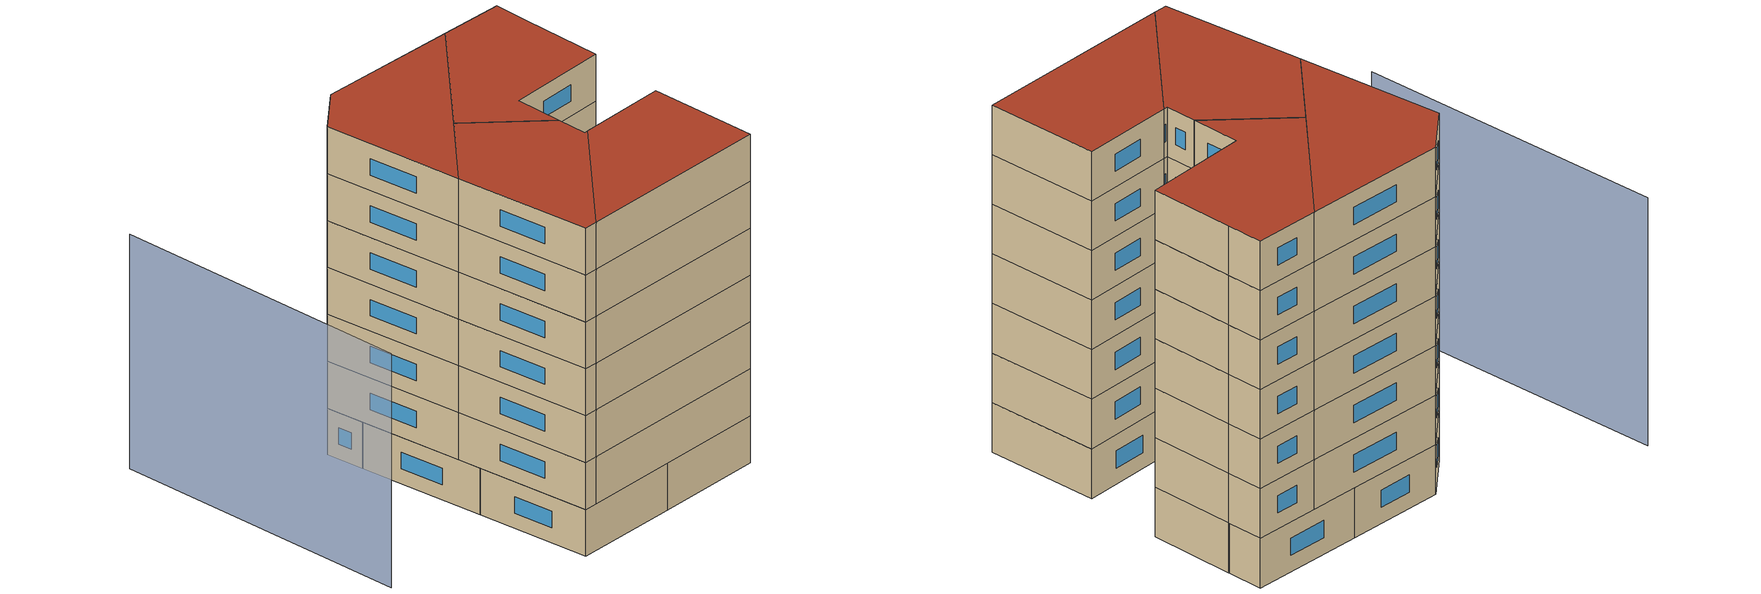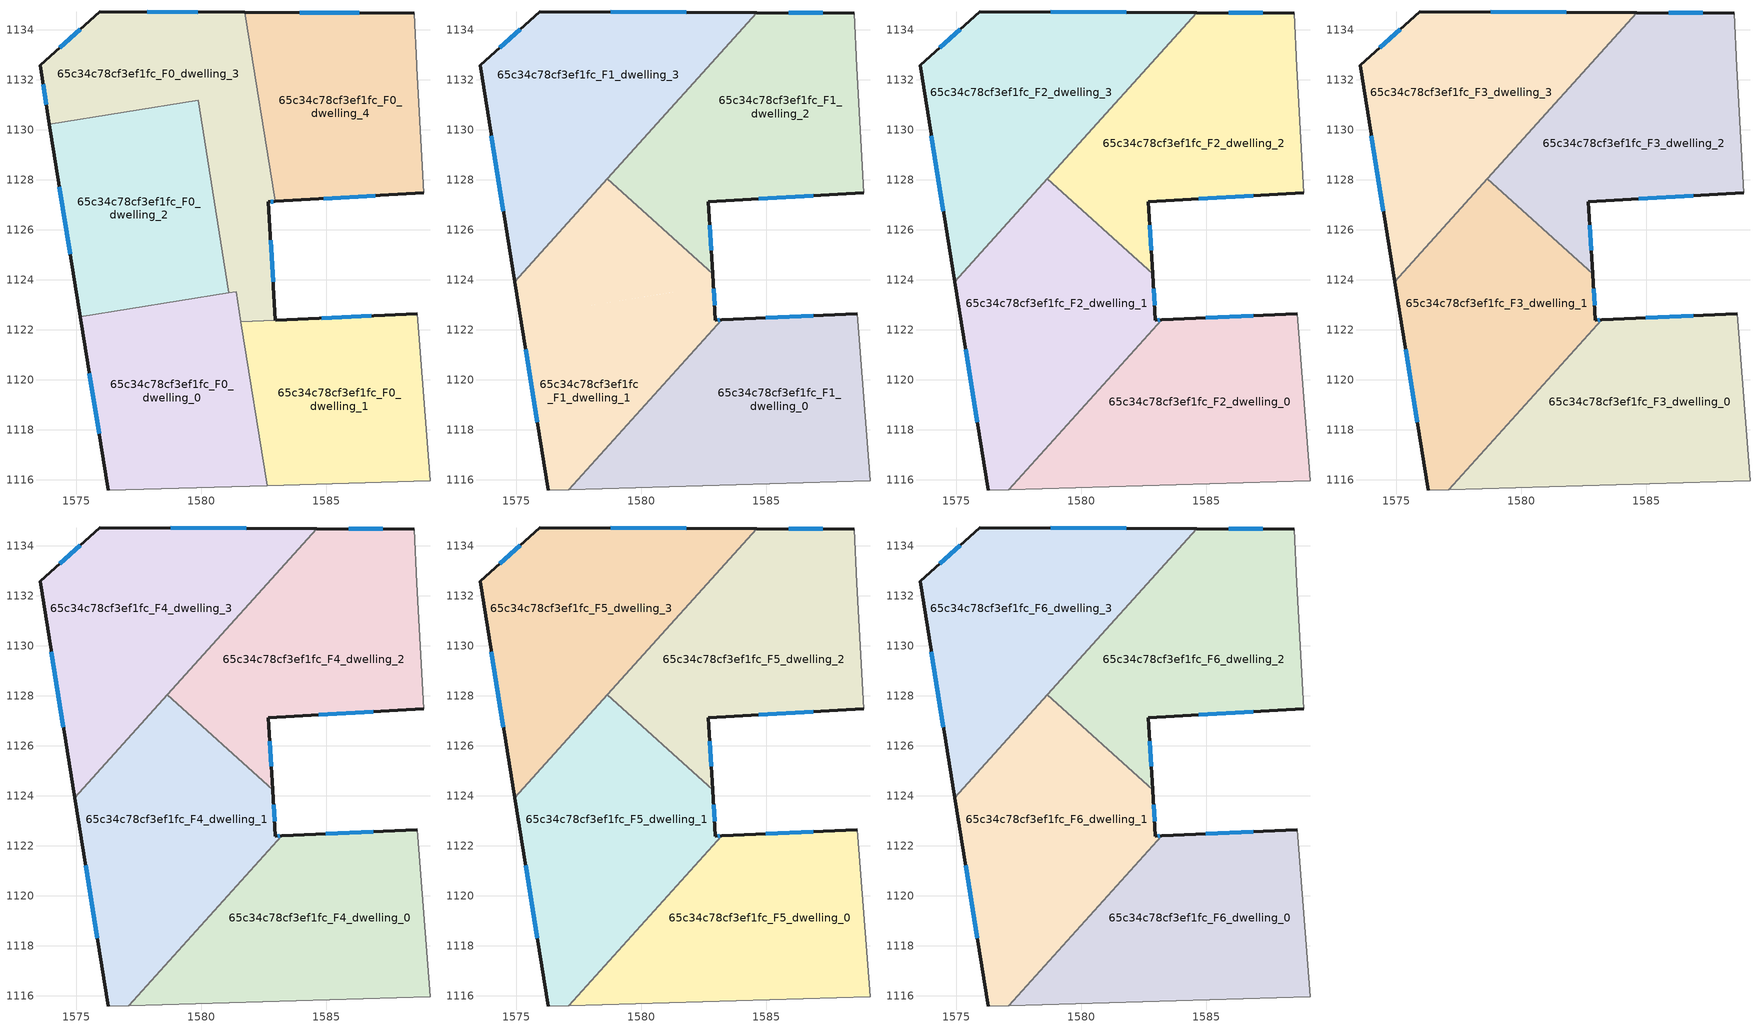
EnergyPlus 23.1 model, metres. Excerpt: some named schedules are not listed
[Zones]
65c34c78cf3ef1fc_F0_dwelling_0
 floor ground (EU_floor_Construction): 1581.39,1123.52 1582.64,1115.76 1576.28,1115.58 1575.16,1122.52 z0
 wall outside (EU_wall_Construction): 1575.16,1122.52 1576.28,1115.58 z0:3
 wall adiabatic (EU_wall_Construction): 1576.28,1115.58 1582.64,1115.76 z0:3
 wall to 65c34c78cf3ef1fc_F0_dwelling_2 (EU_wall_Construction): 1581.1,1123.47 1575.16,1122.52 z0:3
 wall to 65c34c78cf3ef1fc_F0_dwelling_1 (EU_wall_Construction): 1582.64,1115.76 1581.59,1122.32 z0:3
 wall to 65c34c78cf3ef1fc_F0_dwelling_3 (EU_wall_Construction): 1581.59,1122.32 1581.39,1123.52 1581.1,1123.47 z0:3
 window (EU_Window_Construction): 1575.52,1120.26 1575.91,1117.83 z0.98:2.02
65c34c78cf3ef1fc_F0_dwelling_1
 floor ground (EU_floor_Construction): 1588.64,1122.64 1589.15,1115.96 1582.64,1115.76 1581.59,1122.32 1582.97,1122.38 z0
 wall outside (EU_wall_Construction): 1588.64,1122.64 1582.97,1122.38 z0:3
 wall adiabatic (EU_wall_Construction): 1582.64,1115.76 1589.15,1115.96 1588.64,1122.64 z0:3
 wall to 65c34c78cf3ef1fc_F0_dwelling_3 (EU_wall_Construction): 1582.97,1122.38 1581.59,1122.32 z0:3
 window (EU_Window_Construction): 1586.79,1122.56 1584.81,1122.47 z0.98:2.02
65c34c78cf3ef1fc_F0_dwelling_2
 floor ground (EU_floor_Construction): 1579.87,1131.18 1581.1,1123.47 1575.16,1122.52 1573.92,1130.23 z0
 wall outside (EU_wall_Construction): 1573.92,1130.23 1575.16,1122.52 z0:3
 wall to 65c34c78cf3ef1fc_F0_dwelling_3 (EU_wall_Construction): 1581.1,1123.47 1579.87,1131.18 1573.92,1130.23 z0:3
 window (EU_Window_Construction): 1574.33,1127.72 1574.76,1125.03 z0.98:2.02
65c34c78cf3ef1fc_F0_dwelling_3
 floor ground (EU_floor_Construction): 1581.74,1134.7 1582.95,1127.13 1582.69,1127.12 1582.97,1122.38 1581.59,1122.32 1581.39,1123.52 1581.1,1123.47 1579.87,1131.18 1573.92,1130.23 1573.55,1132.58 1575.95,1134.72 z0
 wall outside (EU_wall_Construction): 1581.74,1134.7 1575.95,1134.72 1573.55,1132.58 1573.92,1130.23 / 1582.97,1122.38 1582.69,1127.12 1582.95,1127.13 z0:3
 wall to 65c34c78cf3ef1fc_F0_dwelling_4 (EU_wall_Construction): 1582.95,1127.13 1581.74,1134.7 z0:3
 window (EU_Window_Construction): 1573.67,1131.81 1573.8,1130.99 / 1575.17,1134.03 1574.33,1133.27 / 1579.86,1134.71 1577.83,1134.72 / 1582.77,1127.12 1582.87,1127.13 / 1582.87,1123.92 1582.78,1125.58 z0.98:2.02
65c34c78cf3ef1fc_F0_dwelling_4
 floor ground (EU_floor_Construction): 1588.52,1134.66 1588.62,1132.58 1588.63,1132.49 1588.9,1127.48 1582.95,1127.13 1581.74,1134.7 z0
 wall outside (EU_wall_Construction): 1582.95,1127.13 1588.9,1127.48 / 1588.52,1134.66 1581.74,1134.7 z0:3
 wall adiabatic (EU_wall_Construction): 1588.9,1127.48 1588.63,1132.49 1588.62,1132.58 1588.52,1134.66 z0:3
 window (EU_Window_Construction): 1584.89,1127.25 1586.96,1127.37 / 1586.31,1134.67 1583.95,1134.69 z0.98:2.02
65c34c78cf3ef1fc_F1_dwelling_0
 floor to 65c34c78cf3ef1fc_F0_dwelling_1 (EU_floor_Construction): 1588.64,1122.64 1589.15,1115.96 1582.64,1115.76 1581.82,1120.85 1583.22,1122.4 z3
 floor to 65c34c78cf3ef1fc_F0_dwelling_0 (EU_floor_Construction): 1581.82,1120.85 1582.64,1115.76 1577.09,1115.6 z3
 wall outside (EU_wall_Construction): 1588.64,1122.64 1583.22,1122.4 z3:6
 wall to 65c34c78cf3ef1fc_F1_dwelling_1 (EU_wall_Construction): 1583.22,1122.4 1577.09,1115.6 z3:6
 wall adiabatic (EU_wall_Construction): 1577.09,1115.6 1589.15,1115.96 1588.64,1122.64 z3:6
 window (EU_Window_Construction): 1586.87,1122.56 1584.98,1122.48 z3.98:5.02
65c34c78cf3ef1fc_F1_dwelling_1
 floor to 65c34c78cf3ef1fc_F0_dwelling_0 (EU_floor_Construction): 1581.39,1123.52 1581.82,1120.85 1577.09,1115.6 1576.28,1115.58 1575.16,1122.52 z3
 floor to 65c34c78cf3ef1fc_F0_dwelling_2 (EU_floor_Construction): 1580.67,1126.21 1581.1,1123.47 1575.16,1122.52 1574.94,1123.93 1578.64,1128.04 z3
 floor to 65c34c78cf3ef1fc_F0_dwelling_1 (EU_floor_Construction): 1583.22,1122.4 1581.82,1120.85 1581.59,1122.32 1582.97,1122.38 1583.09,1122.39 z3
 floor to 65c34c78cf3ef1fc_F0_dwelling_3 (EU_floor_Construction): 1582.86,1124.24 1582.97,1122.38 1581.59,1122.32 1581.39,1123.52 1581.1,1123.47 1580.67,1126.21 z3
 wall outside (EU_wall_Construction): 1574.94,1123.93 1576.28,1115.58 / 1583.22,1122.4 1582.97,1122.38 1582.86,1124.24 z3:6
 wall adiabatic (EU_wall_Construction): 1576.28,1115.58 1577.09,1115.6 z3:6
 wall to 65c34c78cf3ef1fc_F1_dwelling_2 (EU_wall_Construction): 1582.86,1124.24 1578.64,1128.04 z3:6
 wall to 65c34c78cf3ef1fc_F1_dwelling_3 (EU_wall_Construction): 1578.64,1128.04 1574.94,1123.93 z3:6
 window (EU_Window_Construction): 1575.37,1121.21 1575.84,1118.29 / 1582.93,1122.99 1582.89,1123.63 / 1583.13,1122.39 1583.05,1122.39 z3.98:5.02
65c34c78cf3ef1fc_F1_dwelling_2
 floor to 65c34c78cf3ef1fc_F0_dwelling_4 (EU_floor_Construction): 1588.52,1134.66 1588.63,1132.49 1588.9,1127.48 1582.95,1127.13 1582.18,1131.97 1584.62,1134.68 z3
 floor to 65c34c78cf3ef1fc_F0_dwelling_3 (EU_floor_Construction): 1582.18,1131.97 1582.95,1127.13 1582.69,1127.12 1582.86,1124.24 1580.67,1126.21 1580.11,1129.67 z3
 floor to 65c34c78cf3ef1fc_F0_dwelling_2 (EU_floor_Construction): 1580.11,1129.67 1580.67,1126.21 1578.64,1128.04 z3
 wall outside (EU_wall_Construction): 1582.86,1124.24 1582.69,1127.12 1588.9,1127.48 / 1588.52,1134.66 1584.62,1134.68 z3:6
 wall adiabatic (EU_wall_Construction): 1588.9,1127.48 1588.63,1132.49 1588.52,1134.66 z3:6
 wall to 65c34c78cf3ef1fc_F1_dwelling_3 (EU_wall_Construction): 1584.62,1134.68 1578.64,1128.04 z3:6
 window (EU_Window_Construction): 1584.71,1127.24 1586.88,1127.36 / 1582.8,1125.17 1582.74,1126.18 / 1587.25,1134.67 1585.89,1134.68 z3.98:5.02
65c34c78cf3ef1fc_F1_dwelling_3
 floor to 65c34c78cf3ef1fc_F0_dwelling_2 (EU_floor_Construction): 1579.87,1131.18 1580.11,1129.67 1574.94,1123.93 1573.92,1130.23 z3
 floor to 65c34c78cf3ef1fc_F0_dwelling_3 (EU_floor_Construction): 1581.74,1134.7 1582.18,1131.97 1580.11,1129.67 1579.87,1131.18 1573.92,1130.23 1573.55,1132.58 1575.95,1134.72 z3
 floor to 65c34c78cf3ef1fc_F0_dwelling_4 (EU_floor_Construction): 1584.62,1134.68 1582.18,1131.97 1581.74,1134.7 z3
 wall outside (EU_wall_Construction): 1584.62,1134.68 1575.95,1134.72 1573.55,1132.58 1574.94,1123.93 z3:6
 window (EU_Window_Construction): 1574,1129.76 1574.48,1126.74 / 1575.17,1134.03 1574.33,1133.27 / 1581.8,1134.7 1578.77,1134.71 z3.98:5.02
65c34c78cf3ef1fc_F2_dwelling_0
 floor to 65c34c78cf3ef1fc_F1_dwelling_0 (EU_floor_Construction): 1588.64,1122.64 1589.15,1115.96 1577.09,1115.6 1583.22,1122.4 z6
 wall outside (EU_wall_Construction): 1588.64,1122.64 1583.22,1122.4 z6:9
 wall to 65c34c78cf3ef1fc_F2_dwelling_1 (EU_wall_Construction): 1583.22,1122.4 1577.09,1115.6 z6:9
 wall adiabatic (EU_wall_Construction): 1577.09,1115.6 1589.15,1115.96 1588.64,1122.64 z6:9
 window (EU_Window_Construction): 1586.87,1122.56 1584.98,1122.48 z6.98:8.02
65c34c78cf3ef1fc_F2_dwelling_1
 floor to 65c34c78cf3ef1fc_F1_dwelling_1 (EU_floor_Construction): 1582.86,1124.24 1582.97,1122.38 1583.22,1122.4 1577.09,1115.6 1576.28,1115.58 1574.94,1123.93 1578.64,1128.04 z6
 wall outside (EU_wall_Construction): 1574.94,1123.93 1576.28,1115.58 / 1583.22,1122.4 1582.97,1122.38 1582.86,1124.24 z6:9
 wall adiabatic (EU_wall_Construction): 1576.28,1115.58 1577.09,1115.6 z6:9
 wall to 65c34c78cf3ef1fc_F2_dwelling_2 (EU_wall_Construction): 1582.86,1124.24 1578.64,1128.04 z6:9
 wall to 65c34c78cf3ef1fc_F2_dwelling_3 (EU_wall_Construction): 1578.64,1128.04 1574.94,1123.93 z6:9
 window (EU_Window_Construction): 1575.37,1121.21 1575.84,1118.29 / 1582.93,1122.99 1582.89,1123.63 / 1583.13,1122.39 1583.05,1122.39 z6.98:8.02
65c34c78cf3ef1fc_F2_dwelling_2
 floor to 65c34c78cf3ef1fc_F1_dwelling_2 (EU_floor_Construction): 1588.52,1134.66 1588.63,1132.49 1588.9,1127.48 1582.69,1127.12 1582.86,1124.24 1578.64,1128.04 1584.62,1134.68 z6
 wall outside (EU_wall_Construction): 1582.86,1124.24 1582.69,1127.12 1588.9,1127.48 / 1588.52,1134.66 1584.62,1134.68 z6:9
 wall adiabatic (EU_wall_Construction): 1588.9,1127.48 1588.63,1132.49 1588.52,1134.66 z6:9
 wall to 65c34c78cf3ef1fc_F2_dwelling_3 (EU_wall_Construction): 1584.62,1134.68 1578.64,1128.04 z6:9
 window (EU_Window_Construction): 1584.71,1127.24 1586.88,1127.36 / 1582.8,1125.17 1582.74,1126.18 / 1587.25,1134.67 1585.89,1134.68 z6.98:8.02
65c34c78cf3ef1fc_F2_dwelling_3
 floor to 65c34c78cf3ef1fc_F1_dwelling_3 (EU_floor_Construction): 1584.62,1134.68 1574.94,1123.93 1573.55,1132.58 1575.95,1134.72 z6
 wall outside (EU_wall_Construction): 1584.62,1134.68 1575.95,1134.72 1573.55,1132.58 1574.94,1123.93 z6:9
 window (EU_Window_Construction): 1574,1129.76 1574.48,1126.74 / 1575.17,1134.03 1574.33,1133.27 / 1581.8,1134.7 1578.77,1134.71 z6.98:8.02
65c34c78cf3ef1fc_F3_dwelling_0
 floor to 65c34c78cf3ef1fc_F2_dwelling_0 (EU_floor_Construction): 1588.64,1122.64 1589.15,1115.96 1577.09,1115.6 1583.22,1122.4 z9
 wall outside (EU_wall_Construction): 1588.64,1122.64 1583.22,1122.4 z9:12
 wall to 65c34c78cf3ef1fc_F3_dwelling_1 (EU_wall_Construction): 1583.22,1122.4 1577.09,1115.6 z9:12
 wall adiabatic (EU_wall_Construction): 1577.09,1115.6 1589.15,1115.96 1588.64,1122.64 z9:12
 window (EU_Window_Construction): 1586.87,1122.56 1584.98,1122.48 z9.98:11.02
65c34c78cf3ef1fc_F3_dwelling_1
 floor to 65c34c78cf3ef1fc_F2_dwelling_1 (EU_floor_Construction): 1582.86,1124.24 1582.97,1122.38 1583.22,1122.4 1577.09,1115.6 1576.28,1115.58 1574.94,1123.93 1578.64,1128.04 z9
 wall outside (EU_wall_Construction): 1574.94,1123.93 1576.28,1115.58 / 1583.22,1122.4 1582.97,1122.38 1582.86,1124.24 z9:12
 wall adiabatic (EU_wall_Construction): 1576.28,1115.58 1577.09,1115.6 z9:12
 wall to 65c34c78cf3ef1fc_F3_dwelling_2 (EU_wall_Construction): 1582.86,1124.24 1578.64,1128.04 z9:12
 wall to 65c34c78cf3ef1fc_F3_dwelling_3 (EU_wall_Construction): 1578.64,1128.04 1574.94,1123.93 z9:12
 window (EU_Window_Construction): 1575.37,1121.21 1575.84,1118.29 / 1582.93,1122.99 1582.89,1123.63 / 1583.13,1122.39 1583.05,1122.39 z9.98:11.02
65c34c78cf3ef1fc_F3_dwelling_2
 floor to 65c34c78cf3ef1fc_F2_dwelling_2 (EU_floor_Construction): 1588.52,1134.66 1588.63,1132.49 1588.9,1127.48 1582.69,1127.12 1582.86,1124.24 1578.64,1128.04 1584.62,1134.68 z9
 wall outside (EU_wall_Construction): 1582.86,1124.24 1582.69,1127.12 1588.9,1127.48 / 1588.52,1134.66 1584.62,1134.68 z9:12
 wall adiabatic (EU_wall_Construction): 1588.9,1127.48 1588.63,1132.49 1588.52,1134.66 z9:12
 wall to 65c34c78cf3ef1fc_F3_dwelling_3 (EU_wall_Construction): 1584.62,1134.68 1578.64,1128.04 z9:12
 window (EU_Window_Construction): 1584.71,1127.24 1586.88,1127.36 / 1582.8,1125.17 1582.74,1126.18 / 1587.25,1134.67 1585.89,1134.68 z9.98:11.02
65c34c78cf3ef1fc_F3_dwelling_3
 floor to 65c34c78cf3ef1fc_F2_dwelling_3 (EU_floor_Construction): 1584.62,1134.68 1574.94,1123.93 1573.55,1132.58 1575.95,1134.72 z9
 wall outside (EU_wall_Construction): 1584.62,1134.68 1575.95,1134.72 1573.55,1132.58 1574.94,1123.93 z9:12
 window (EU_Window_Construction): 1574,1129.76 1574.48,1126.74 / 1575.17,1134.03 1574.33,1133.27 / 1581.8,1134.7 1578.77,1134.71 z9.98:11.02
65c34c78cf3ef1fc_F4_dwelling_0
 floor to 65c34c78cf3ef1fc_F3_dwelling_0 (EU_floor_Construction): 1588.64,1122.64 1589.15,1115.96 1577.09,1115.6 1583.22,1122.4 z12
 wall outside (EU_wall_Construction): 1588.64,1122.64 1583.22,1122.4 z12:15
 wall to 65c34c78cf3ef1fc_F4_dwelling_1 (EU_wall_Construction): 1583.22,1122.4 1577.09,1115.6 z12:15
 wall adiabatic (EU_wall_Construction): 1577.09,1115.6 1589.15,1115.96 1588.64,1122.64 z12:15
 window (EU_Window_Construction): 1586.87,1122.56 1584.98,1122.48 z12.98:14.02
65c34c78cf3ef1fc_F4_dwelling_1
 floor to 65c34c78cf3ef1fc_F3_dwelling_1 (EU_floor_Construction): 1582.86,1124.24 1582.97,1122.38 1583.22,1122.4 1577.09,1115.6 1576.28,1115.58 1574.94,1123.93 1578.64,1128.04 z12
 wall outside (EU_wall_Construction): 1574.94,1123.93 1576.28,1115.58 / 1583.22,1122.4 1582.97,1122.38 1582.86,1124.24 z12:15
 wall adiabatic (EU_wall_Construction): 1576.28,1115.58 1577.09,1115.6 z12:15
 wall to 65c34c78cf3ef1fc_F4_dwelling_2 (EU_wall_Construction): 1582.86,1124.24 1578.64,1128.04 z12:15
 wall to 65c34c78cf3ef1fc_F4_dwelling_3 (EU_wall_Construction): 1578.64,1128.04 1574.94,1123.93 z12:15
 window (EU_Window_Construction): 1575.37,1121.21 1575.84,1118.29 / 1582.93,1122.99 1582.89,1123.63 / 1583.13,1122.39 1583.05,1122.39 z12.98:14.02
65c34c78cf3ef1fc_F4_dwelling_2
 floor to 65c34c78cf3ef1fc_F3_dwelling_2 (EU_floor_Construction): 1588.52,1134.66 1588.63,1132.49 1588.9,1127.48 1582.69,1127.12 1582.86,1124.24 1578.64,1128.04 1584.62,1134.68 z12
 wall outside (EU_wall_Construction): 1582.86,1124.24 1582.69,1127.12 1588.9,1127.48 / 1588.52,1134.66 1584.62,1134.68 z12:15
 wall adiabatic (EU_wall_Construction): 1588.9,1127.48 1588.63,1132.49 1588.52,1134.66 z12:15
 wall to 65c34c78cf3ef1fc_F4_dwelling_3 (EU_wall_Construction): 1584.62,1134.68 1578.64,1128.04 z12:15
 window (EU_Window_Construction): 1584.71,1127.24 1586.88,1127.36 / 1582.8,1125.17 1582.74,1126.18 / 1587.25,1134.67 1585.89,1134.68 z12.98:14.02
65c34c78cf3ef1fc_F4_dwelling_3
 floor to 65c34c78cf3ef1fc_F3_dwelling_3 (EU_floor_Construction): 1584.62,1134.68 1574.94,1123.93 1573.55,1132.58 1575.95,1134.72 z12
 wall outside (EU_wall_Construction): 1584.62,1134.68 1575.95,1134.72 1573.55,1132.58 1574.94,1123.93 z12:15
 window (EU_Window_Construction): 1574,1129.76 1574.48,1126.74 / 1575.17,1134.03 1574.33,1133.27 / 1581.8,1134.7 1578.77,1134.71 z12.98:14.02
65c34c78cf3ef1fc_F5_dwelling_0
 floor to 65c34c78cf3ef1fc_F4_dwelling_0 (EU_floor_Construction): 1588.64,1122.64 1589.15,1115.96 1577.09,1115.6 1583.22,1122.4 z15
 wall outside (EU_wall_Construction): 1588.64,1122.64 1583.22,1122.4 z15:18
 wall to 65c34c78cf3ef1fc_F5_dwelling_1 (EU_wall_Construction): 1583.22,1122.4 1577.09,1115.6 z15:18
 wall adiabatic (EU_wall_Construction): 1577.09,1115.6 1589.15,1115.96 1588.64,1122.64 z15:18
 window (EU_Window_Construction): 1586.87,1122.56 1584.98,1122.48 z15.98:17.02
65c34c78cf3ef1fc_F5_dwelling_1
 floor to 65c34c78cf3ef1fc_F4_dwelling_1 (EU_floor_Construction): 1582.86,1124.24 1582.97,1122.38 1583.22,1122.4 1577.09,1115.6 1576.28,1115.58 1574.94,1123.93 1578.64,1128.04 z15
 wall outside (EU_wall_Construction): 1574.94,1123.93 1576.28,1115.58 / 1583.22,1122.4 1582.97,1122.38 1582.86,1124.24 z15:18
 wall adiabatic (EU_wall_Construction): 1576.28,1115.58 1577.09,1115.6 z15:18
 wall to 65c34c78cf3ef1fc_F5_dwelling_2 (EU_wall_Construction): 1582.86,1124.24 1578.64,1128.04 z15:18
 wall to 65c34c78cf3ef1fc_F5_dwelling_3 (EU_wall_Construction): 1578.64,1128.04 1574.94,1123.93 z15:18
 window (EU_Window_Construction): 1575.37,1121.21 1575.84,1118.29 / 1582.93,1122.99 1582.89,1123.63 / 1583.13,1122.39 1583.05,1122.39 z15.98:17.02
65c34c78cf3ef1fc_F5_dwelling_2
 floor to 65c34c78cf3ef1fc_F4_dwelling_2 (EU_floor_Construction): 1588.52,1134.66 1588.63,1132.49 1588.9,1127.48 1582.69,1127.12 1582.86,1124.24 1578.64,1128.04 1584.62,1134.68 z15
 wall outside (EU_wall_Construction): 1582.86,1124.24 1582.69,1127.12 1588.9,1127.48 / 1588.52,1134.66 1584.62,1134.68 z15:18
 wall adiabatic (EU_wall_Construction): 1588.9,1127.48 1588.63,1132.49 1588.52,1134.66 z15:18
 wall to 65c34c78cf3ef1fc_F5_dwelling_3 (EU_wall_Construction): 1584.62,1134.68 1578.64,1128.04 z15:18
 window (EU_Window_Construction): 1584.71,1127.24 1586.88,1127.36 / 1582.8,1125.17 1582.74,1126.18 / 1587.25,1134.67 1585.89,1134.68 z15.98:17.02
65c34c78cf3ef1fc_F5_dwelling_3
 floor to 65c34c78cf3ef1fc_F4_dwelling_3 (EU_floor_Construction): 1584.62,1134.68 1574.94,1123.93 1573.55,1132.58 1575.95,1134.72 z15
 wall outside (EU_wall_Construction): 1584.62,1134.68 1575.95,1134.72 1573.55,1132.58 1574.94,1123.93 z15:18
 window (EU_Window_Construction): 1574,1129.76 1574.48,1126.74 / 1575.17,1134.03 1574.33,1133.27 / 1581.8,1134.7 1578.77,1134.71 z15.98:17.02
65c34c78cf3ef1fc_F6_dwelling_0
 floor to 65c34c78cf3ef1fc_F5_dwelling_0 (EU_floor_Construction): 1588.64,1122.64 1589.15,1115.96 1577.09,1115.6 1583.22,1122.4 z18
 wall outside (EU_wall_Construction): 1588.64,1122.64 1583.22,1122.4 z18:21
 wall to 65c34c78cf3ef1fc_F6_dwelling_1 (EU_wall_Construction): 1583.22,1122.4 1577.09,1115.6 z18:21
 wall adiabatic (EU_wall_Construction): 1577.09,1115.6 1589.15,1115.96 1588.64,1122.64 z18:21
 window (EU_Window_Construction): 1586.87,1122.56 1584.98,1122.48 z18.98:20.02
 roof outside (EU_roof_Construction): 1589.15,1115.96 1588.64,1122.64 1583.22,1122.4 1577.09,1115.6 z21
65c34c78cf3ef1fc_F6_dwelling_1
 floor to 65c34c78cf3ef1fc_F5_dwelling_1 (EU_floor_Construction): 1582.86,1124.24 1582.97,1122.38 1583.22,1122.4 1577.09,1115.6 1576.28,1115.58 1574.94,1123.93 1578.64,1128.04 z18
 wall outside (EU_wall_Construction): 1574.94,1123.93 1576.28,1115.58 / 1583.22,1122.4 1582.97,1122.38 1582.86,1124.24 z18:21
 wall adiabatic (EU_wall_Construction): 1576.28,1115.58 1577.09,1115.6 z18:21
 wall to 65c34c78cf3ef1fc_F6_dwelling_2 (EU_wall_Construction): 1582.86,1124.24 1578.64,1128.04 z18:21
 wall to 65c34c78cf3ef1fc_F6_dwelling_3 (EU_wall_Construction): 1578.64,1128.04 1574.94,1123.93 z18:21
 window (EU_Window_Construction): 1575.37,1121.21 1575.84,1118.29 / 1582.93,1122.99 1582.89,1123.63 / 1583.13,1122.39 1583.05,1122.39 z18.98:20.02
 roof outside (EU_roof_Construction): 1577.09,1115.6 1583.22,1122.4 1582.97,1122.38 1582.86,1124.24 1578.64,1128.04 1574.94,1123.93 1576.28,1115.58 z21
65c34c78cf3ef1fc_F6_dwelling_2
 floor to 65c34c78cf3ef1fc_F5_dwelling_2 (EU_floor_Construction): 1588.52,1134.66 1588.63,1132.49 1588.9,1127.48 1582.69,1127.12 1582.86,1124.24 1578.64,1128.04 1584.62,1134.68 z18
 wall outside (EU_wall_Construction): 1582.86,1124.24 1582.69,1127.12 1588.9,1127.48 / 1588.52,1134.66 1584.62,1134.68 z18:21
 wall adiabatic (EU_wall_Construction): 1588.9,1127.48 1588.63,1132.49 1588.52,1134.66 z18:21
 wall to 65c34c78cf3ef1fc_F6_dwelling_3 (EU_wall_Construction): 1584.62,1134.68 1578.64,1128.04 z18:21
 window (EU_Window_Construction): 1584.71,1127.24 1586.88,1127.36 / 1582.8,1125.17 1582.74,1126.18 / 1587.25,1134.67 1585.89,1134.68 z18.98:20.02
 roof outside (EU_roof_Construction): 1588.9,1127.48 1588.63,1132.49 1588.52,1134.66 1584.62,1134.68 1578.64,1128.04 1582.86,1124.24 1582.69,1127.12 z21
65c34c78cf3ef1fc_F6_dwelling_3
 floor to 65c34c78cf3ef1fc_F5_dwelling_3 (EU_floor_Construction): 1584.62,1134.68 1574.94,1123.93 1573.55,1132.58 1575.95,1134.72 z18
 wall outside (EU_wall_Construction): 1584.62,1134.68 1575.95,1134.72 1573.55,1132.58 1574.94,1123.93 z18:21
 window (EU_Window_Construction): 1574,1129.76 1574.48,1126.74 / 1575.17,1134.03 1574.33,1133.27 / 1581.8,1134.7 1578.77,1134.71 z18.98:20.02
 roof outside (EU_roof_Construction): 1574.94,1123.93 1584.62,1134.68 1575.95,1134.72 1573.55,1132.58 z21
shading: 1565.04,1139.11 1566.63,1120.76 z0:15
[Building]
EU S2 Campaign: North Axis=0; Terrain=City; Solar Distribution=FullExterior
[Site:Location]
Bologna: Latitude=44.5; Longitude=11.25; Time Zone=1; Elevation=37
[SizingPeriod:WeatherFileDays]
AnnualSizingPeriod: Begin Month=1; Begin Day of Month=1; End Month=12; End Day of Month=31; Day of Week for Start Day=Monday; Use Weather File Daylight Saving Period=No; Use Weather File Rain and Snow Indicators=No
[MATERIAL]
EU_InternalMass_Material: Roughness=MediumRough; Thickness=0.1; Conductivity=1; Density=1800; Specific Heat=900; Thermal Absorptance=0.9; Solar Absorptance=0.7; Visible Absorptance=0.7
[MATERIAL:NOMASS] Roughness=MediumRough; Thermal Absorptance=0.9; Solar Absorptance=0.7; Visible Absorptance=0.7
Name | Thermal Resistance
EU_wall_NoMass | 0.905828
EU_roof_NoMass | 0.37593
EU_floor_NoMass | 0.67114
[WINDOWMATERIAL:SIMPLEGLAZINGSYSTEM]
EU_Window_SimpleGlazing: UFactor=4.52486; Solar Heat Gain Coefficient=0.85; Visible Transmittance=0.85
[CONSTRUCTION]
EU_wall_Construction: EU_wall_NoMass
EU_roof_Construction: EU_roof_NoMass
EU_floor_Construction: EU_floor_NoMass
EU_Window_Construction: EU_Window_SimpleGlazing
EU_InternalMass_Construction: EU_InternalMass_Material
[ZONE] Type=1; Multiplier=1; Ceiling Height=autocalculate; Floor Area=autocalculate; Part of Total Floor Area=Yes
Name | Volume
65c34c78cf3ef1fc_F0_dwelling_0 | 140.949
65c34c78cf3ef1fc_F1_dwelling_0; 65c34c78cf3ef1fc_F2_dwelling_0; 65c34c78cf3ef1fc_F3_dwelling_0; 65c34c78cf3ef1fc_F4_dwelling_0; 65c34c78cf3ef1fc_F5_dwelling_0; 65c34c78cf3ef1fc_F6_dwelling_0 | 174.1875
65c34c78cf3ef1fc_F0_dwelling_1 | 135.347
65c34c78cf3ef1fc_F1_dwelling_1; 65c34c78cf3ef1fc_F2_dwelling_1; 65c34c78cf3ef1fc_F3_dwelling_1; 65c34c78cf3ef1fc_F4_dwelling_1; 65c34c78cf3ef1fc_F5_dwelling_1; 65c34c78cf3ef1fc_F6_dwelling_1 | 177.225
65c34c78cf3ef1fc_F0_dwelling_2 | 140.971
65c34c78cf3ef1fc_F1_dwelling_2; 65c34c78cf3ef1fc_F2_dwelling_2; 65c34c78cf3ef1fc_F3_dwelling_2; 65c34c78cf3ef1fc_F4_dwelling_2; 65c34c78cf3ef1fc_F5_dwelling_2; 65c34c78cf3ef1fc_F6_dwelling_2 | 177.199
65c34c78cf3ef1fc_F0_dwelling_3 | 146.577
65c34c78cf3ef1fc_F1_dwelling_3; 65c34c78cf3ef1fc_F2_dwelling_3; 65c34c78cf3ef1fc_F3_dwelling_3; 65c34c78cf3ef1fc_F4_dwelling_3; 65c34c78cf3ef1fc_F5_dwelling_3; 65c34c78cf3ef1fc_F6_dwelling_3 | 176.202
65c34c78cf3ef1fc_F0_dwelling_4 | 140.952
[INTERNALMASS] Construction=EU_InternalMass_Construction
Name | Zone or ZoneList | Surface Area
65c34c78cf3ef1fc_F0_dwelling_0_EU_InternalMass | 65c34c78cf3ef1fc_F0_dwelling_0 | 46.9846
65c34c78cf3ef1fc_F0_dwelling_1_EU_InternalMass | 65c34c78cf3ef1fc_F0_dwelling_1 | 45.1124
65c34c78cf3ef1fc_F0_dwelling_2_EU_InternalMass | 65c34c78cf3ef1fc_F0_dwelling_2 | 46.9908
65c34c78cf3ef1fc_F0_dwelling_3_EU_InternalMass | 65c34c78cf3ef1fc_F0_dwelling_3 | 48.8609
65c34c78cf3ef1fc_F0_dwelling_4_EU_InternalMass | 65c34c78cf3ef1fc_F0_dwelling_4 | 46.9838
65c34c78cf3ef1fc_F1_dwelling_0_EU_InternalMass | 65c34c78cf3ef1fc_F1_dwelling_0 | 58.0624
65c34c78cf3ef1fc_F1_dwelling_1_EU_InternalMass | 65c34c78cf3ef1fc_F1_dwelling_1 | 59.073
65c34c78cf3ef1fc_F1_dwelling_2_EU_InternalMass | 65c34c78cf3ef1fc_F1_dwelling_2 | 59.0664
65c34c78cf3ef1fc_F1_dwelling_3_EU_InternalMass | 65c34c78cf3ef1fc_F1_dwelling_3 | 58.7337
65c34c78cf3ef1fc_F2_dwelling_0_EU_InternalMass | 65c34c78cf3ef1fc_F2_dwelling_0 | 58.0624
65c34c78cf3ef1fc_F2_dwelling_1_EU_InternalMass | 65c34c78cf3ef1fc_F2_dwelling_1 | 59.073
65c34c78cf3ef1fc_F2_dwelling_2_EU_InternalMass | 65c34c78cf3ef1fc_F2_dwelling_2 | 59.0664
65c34c78cf3ef1fc_F2_dwelling_3_EU_InternalMass | 65c34c78cf3ef1fc_F2_dwelling_3 | 58.7337
65c34c78cf3ef1fc_F3_dwelling_0_EU_InternalMass | 65c34c78cf3ef1fc_F3_dwelling_0 | 58.0624
65c34c78cf3ef1fc_F3_dwelling_1_EU_InternalMass | 65c34c78cf3ef1fc_F3_dwelling_1 | 59.073
65c34c78cf3ef1fc_F3_dwelling_2_EU_InternalMass | 65c34c78cf3ef1fc_F3_dwelling_2 | 59.0664
65c34c78cf3ef1fc_F3_dwelling_3_EU_InternalMass | 65c34c78cf3ef1fc_F3_dwelling_3 | 58.7337
65c34c78cf3ef1fc_F4_dwelling_0_EU_InternalMass | 65c34c78cf3ef1fc_F4_dwelling_0 | 58.0624
65c34c78cf3ef1fc_F4_dwelling_1_EU_InternalMass | 65c34c78cf3ef1fc_F4_dwelling_1 | 59.073
65c34c78cf3ef1fc_F4_dwelling_2_EU_InternalMass | 65c34c78cf3ef1fc_F4_dwelling_2 | 59.0664
65c34c78cf3ef1fc_F4_dwelling_3_EU_InternalMass | 65c34c78cf3ef1fc_F4_dwelling_3 | 58.7337
65c34c78cf3ef1fc_F5_dwelling_0_EU_InternalMass | 65c34c78cf3ef1fc_F5_dwelling_0 | 58.0624
65c34c78cf3ef1fc_F5_dwelling_1_EU_InternalMass | 65c34c78cf3ef1fc_F5_dwelling_1 | 59.073
65c34c78cf3ef1fc_F5_dwelling_2_EU_InternalMass | 65c34c78cf3ef1fc_F5_dwelling_2 | 59.0664
65c34c78cf3ef1fc_F5_dwelling_3_EU_InternalMass | 65c34c78cf3ef1fc_F5_dwelling_3 | 58.7337
65c34c78cf3ef1fc_F6_dwelling_0_EU_InternalMass | 65c34c78cf3ef1fc_F6_dwelling_0 | 58.0624
65c34c78cf3ef1fc_F6_dwelling_1_EU_InternalMass | 65c34c78cf3ef1fc_F6_dwelling_1 | 59.073
65c34c78cf3ef1fc_F6_dwelling_2_EU_InternalMass | 65c34c78cf3ef1fc_F6_dwelling_2 | 59.0664
65c34c78cf3ef1fc_F6_dwelling_3_EU_InternalMass | 65c34c78cf3ef1fc_F6_dwelling_3 | 58.7337
[OTHEREQUIPMENT] Fuel Type=Electricity; Design Level Calculation Method=Watts/Area; Power per Zone Floor Area=1; Fraction Latent=0; Fraction Radiant=0; Fraction Lost=0; Carbon Dioxide Generation Rate=0; EndUse Subcategory=EU_Step8_InternalGains
Name | Zone or ZoneList or Space or SpaceList | Schedule
EU_Step8_InternalGain_65c34c78cf3ef1fc_F0_dwelling_0_f000 | 65c34c78cf3ef1fc_F0_dwelling_0 | EU_Step8_GainSchedule_65c34c78cf3ef1fc_F0_dwelling_0_f000
EU_Step8_InternalGain_65c34c78cf3ef1fc_F0_dwelling_1_f000 | 65c34c78cf3ef1fc_F0_dwelling_1 | EU_Step8_GainSchedule_65c34c78cf3ef1fc_F0_dwelling_1_f000
EU_Step8_InternalGain_65c34c78cf3ef1fc_F0_dwelling_2_f000 | 65c34c78cf3ef1fc_F0_dwelling_2 | EU_Step8_GainSchedule_65c34c78cf3ef1fc_F0_dwelling_2_f000
EU_Step8_InternalGain_65c34c78cf3ef1fc_F0_dwelling_3_f000 | 65c34c78cf3ef1fc_F0_dwelling_3 | EU_Step8_GainSchedule_65c34c78cf3ef1fc_F0_dwelling_3_f000
EU_Step8_InternalGain_65c34c78cf3ef1fc_F0_dwelling_4_f000 | 65c34c78cf3ef1fc_F0_dwelling_4 | EU_Step8_GainSchedule_65c34c78cf3ef1fc_F0_dwelling_4_f000
EU_Step8_InternalGain_65c34c78cf3ef1fc_F1_dwelling_0_f000 | 65c34c78cf3ef1fc_F1_dwelling_0 | EU_Step8_GainSchedule_65c34c78cf3ef1fc_F1_dwelling_0_f000
EU_Step8_InternalGain_65c34c78cf3ef1fc_F1_dwelling_1_f000 | 65c34c78cf3ef1fc_F1_dwelling_1 | EU_Step8_GainSchedule_65c34c78cf3ef1fc_F1_dwelling_1_f000
EU_Step8_InternalGain_65c34c78cf3ef1fc_F1_dwelling_2_f000 | 65c34c78cf3ef1fc_F1_dwelling_2 | EU_Step8_GainSchedule_65c34c78cf3ef1fc_F1_dwelling_2_f000
EU_Step8_InternalGain_65c34c78cf3ef1fc_F1_dwelling_3_f000 | 65c34c78cf3ef1fc_F1_dwelling_3 | EU_Step8_GainSchedule_65c34c78cf3ef1fc_F1_dwelling_3_f000
EU_Step8_InternalGain_65c34c78cf3ef1fc_F2_dwelling_0_f000 | 65c34c78cf3ef1fc_F2_dwelling_0 | EU_Step8_GainSchedule_65c34c78cf3ef1fc_F2_dwelling_0_f000
EU_Step8_InternalGain_65c34c78cf3ef1fc_F2_dwelling_1_f000 | 65c34c78cf3ef1fc_F2_dwelling_1 | EU_Step8_GainSchedule_65c34c78cf3ef1fc_F2_dwelling_1_f000
EU_Step8_InternalGain_65c34c78cf3ef1fc_F2_dwelling_2_f000 | 65c34c78cf3ef1fc_F2_dwelling_2 | EU_Step8_GainSchedule_65c34c78cf3ef1fc_F2_dwelling_2_f000
EU_Step8_InternalGain_65c34c78cf3ef1fc_F2_dwelling_3_f000 | 65c34c78cf3ef1fc_F2_dwelling_3 | EU_Step8_GainSchedule_65c34c78cf3ef1fc_F2_dwelling_3_f000
EU_Step8_InternalGain_65c34c78cf3ef1fc_F3_dwelling_0_f000 | 65c34c78cf3ef1fc_F3_dwelling_0 | EU_Step8_GainSchedule_65c34c78cf3ef1fc_F3_dwelling_0_f000
EU_Step8_InternalGain_65c34c78cf3ef1fc_F3_dwelling_1_f000 | 65c34c78cf3ef1fc_F3_dwelling_1 | EU_Step8_GainSchedule_65c34c78cf3ef1fc_F3_dwelling_1_f000
EU_Step8_InternalGain_65c34c78cf3ef1fc_F3_dwelling_2_f000 | 65c34c78cf3ef1fc_F3_dwelling_2 | EU_Step8_GainSchedule_65c34c78cf3ef1fc_F3_dwelling_2_f000
EU_Step8_InternalGain_65c34c78cf3ef1fc_F3_dwelling_3_f000 | 65c34c78cf3ef1fc_F3_dwelling_3 | EU_Step8_GainSchedule_65c34c78cf3ef1fc_F3_dwelling_3_f000
EU_Step8_InternalGain_65c34c78cf3ef1fc_F4_dwelling_0_f000 | 65c34c78cf3ef1fc_F4_dwelling_0 | EU_Step8_GainSchedule_65c34c78cf3ef1fc_F4_dwelling_0_f000
EU_Step8_InternalGain_65c34c78cf3ef1fc_F4_dwelling_1_f000 | 65c34c78cf3ef1fc_F4_dwelling_1 | EU_Step8_GainSchedule_65c34c78cf3ef1fc_F4_dwelling_1_f000
EU_Step8_InternalGain_65c34c78cf3ef1fc_F4_dwelling_2_f000 | 65c34c78cf3ef1fc_F4_dwelling_2 | EU_Step8_GainSchedule_65c34c78cf3ef1fc_F4_dwelling_2_f000
EU_Step8_InternalGain_65c34c78cf3ef1fc_F4_dwelling_3_f000 | 65c34c78cf3ef1fc_F4_dwelling_3 | EU_Step8_GainSchedule_65c34c78cf3ef1fc_F4_dwelling_3_f000
EU_Step8_InternalGain_65c34c78cf3ef1fc_F5_dwelling_0_f000 | 65c34c78cf3ef1fc_F5_dwelling_0 | EU_Step8_GainSchedule_65c34c78cf3ef1fc_F5_dwelling_0_f000
EU_Step8_InternalGain_65c34c78cf3ef1fc_F5_dwelling_1_f000 | 65c34c78cf3ef1fc_F5_dwelling_1 | EU_Step8_GainSchedule_65c34c78cf3ef1fc_F5_dwelling_1_f000
EU_Step8_InternalGain_65c34c78cf3ef1fc_F5_dwelling_2_f000 | 65c34c78cf3ef1fc_F5_dwelling_2 | EU_Step8_GainSchedule_65c34c78cf3ef1fc_F5_dwelling_2_f000
EU_Step8_InternalGain_65c34c78cf3ef1fc_F5_dwelling_3_f000 | 65c34c78cf3ef1fc_F5_dwelling_3 | EU_Step8_GainSchedule_65c34c78cf3ef1fc_F5_dwelling_3_f000
EU_Step8_InternalGain_65c34c78cf3ef1fc_F6_dwelling_0_f000 | 65c34c78cf3ef1fc_F6_dwelling_0 | EU_Step8_GainSchedule_65c34c78cf3ef1fc_F6_dwelling_0_f000
EU_Step8_InternalGain_65c34c78cf3ef1fc_F6_dwelling_1_f000 | 65c34c78cf3ef1fc_F6_dwelling_1 | EU_Step8_GainSchedule_65c34c78cf3ef1fc_F6_dwelling_1_f000
EU_Step8_InternalGain_65c34c78cf3ef1fc_F6_dwelling_2_f000 | 65c34c78cf3ef1fc_F6_dwelling_2 | EU_Step8_GainSchedule_65c34c78cf3ef1fc_F6_dwelling_2_f000
EU_Step8_InternalGain_65c34c78cf3ef1fc_F6_dwelling_3_f000 | 65c34c78cf3ef1fc_F6_dwelling_3 | EU_Step8_GainSchedule_65c34c78cf3ef1fc_F6_dwelling_3_f000
[ZONEVENTILATION:DESIGNFLOWRATE] Schedule=EU_AlwaysOn; Design Flow Rate Calculation Method=AirChanges/Hour; Air Changes per Hour=0.73129; Ventilation Type=Natural; Fan Pressure Rise=0; Fan Total Efficiency=1; Constant Term Coefficient=1; Temperature Term Coefficient=0; Velocity Term Coefficient=0; Velocity Squared Term Coefficient=0; Minimum Indoor Temperature=-100; Maximum Indoor Temperature=100; Delta Temperature=-100; Minimum Outdoor Temperature=-100; Maximum Outdoor Temperature=100; Maximum Wind Speed=40
Name | Zone or ZoneList or Space or SpaceList
EU_ConstantAir_65c34c78cf3ef1fc_F0_dwelling_0 | 65c34c78cf3ef1fc_F0_dwelling_0
EU_ConstantAir_65c34c78cf3ef1fc_F0_dwelling_1 | 65c34c78cf3ef1fc_F0_dwelling_1
EU_ConstantAir_65c34c78cf3ef1fc_F0_dwelling_2 | 65c34c78cf3ef1fc_F0_dwelling_2
EU_ConstantAir_65c34c78cf3ef1fc_F0_dwelling_3 | 65c34c78cf3ef1fc_F0_dwelling_3
EU_ConstantAir_65c34c78cf3ef1fc_F0_dwelling_4 | 65c34c78cf3ef1fc_F0_dwelling_4
EU_ConstantAir_65c34c78cf3ef1fc_F1_dwelling_0 | 65c34c78cf3ef1fc_F1_dwelling_0
EU_ConstantAir_65c34c78cf3ef1fc_F1_dwelling_1 | 65c34c78cf3ef1fc_F1_dwelling_1
EU_ConstantAir_65c34c78cf3ef1fc_F1_dwelling_2 | 65c34c78cf3ef1fc_F1_dwelling_2
EU_ConstantAir_65c34c78cf3ef1fc_F1_dwelling_3 | 65c34c78cf3ef1fc_F1_dwelling_3
EU_ConstantAir_65c34c78cf3ef1fc_F2_dwelling_0 | 65c34c78cf3ef1fc_F2_dwelling_0
EU_ConstantAir_65c34c78cf3ef1fc_F2_dwelling_1 | 65c34c78cf3ef1fc_F2_dwelling_1
EU_ConstantAir_65c34c78cf3ef1fc_F2_dwelling_2 | 65c34c78cf3ef1fc_F2_dwelling_2
EU_ConstantAir_65c34c78cf3ef1fc_F2_dwelling_3 | 65c34c78cf3ef1fc_F2_dwelling_3
EU_ConstantAir_65c34c78cf3ef1fc_F3_dwelling_0 | 65c34c78cf3ef1fc_F3_dwelling_0
EU_ConstantAir_65c34c78cf3ef1fc_F3_dwelling_1 | 65c34c78cf3ef1fc_F3_dwelling_1
EU_ConstantAir_65c34c78cf3ef1fc_F3_dwelling_2 | 65c34c78cf3ef1fc_F3_dwelling_2
EU_ConstantAir_65c34c78cf3ef1fc_F3_dwelling_3 | 65c34c78cf3ef1fc_F3_dwelling_3
EU_ConstantAir_65c34c78cf3ef1fc_F4_dwelling_0 | 65c34c78cf3ef1fc_F4_dwelling_0
EU_ConstantAir_65c34c78cf3ef1fc_F4_dwelling_1 | 65c34c78cf3ef1fc_F4_dwelling_1
EU_ConstantAir_65c34c78cf3ef1fc_F4_dwelling_2 | 65c34c78cf3ef1fc_F4_dwelling_2
EU_ConstantAir_65c34c78cf3ef1fc_F4_dwelling_3 | 65c34c78cf3ef1fc_F4_dwelling_3
EU_ConstantAir_65c34c78cf3ef1fc_F5_dwelling_0 | 65c34c78cf3ef1fc_F5_dwelling_0
EU_ConstantAir_65c34c78cf3ef1fc_F5_dwelling_1 | 65c34c78cf3ef1fc_F5_dwelling_1
EU_ConstantAir_65c34c78cf3ef1fc_F5_dwelling_2 | 65c34c78cf3ef1fc_F5_dwelling_2
EU_ConstantAir_65c34c78cf3ef1fc_F5_dwelling_3 | 65c34c78cf3ef1fc_F5_dwelling_3
EU_ConstantAir_65c34c78cf3ef1fc_F6_dwelling_0 | 65c34c78cf3ef1fc_F6_dwelling_0
EU_ConstantAir_65c34c78cf3ef1fc_F6_dwelling_1 | 65c34c78cf3ef1fc_F6_dwelling_1
EU_ConstantAir_65c34c78cf3ef1fc_F6_dwelling_2 | 65c34c78cf3ef1fc_F6_dwelling_2
EU_ConstantAir_65c34c78cf3ef1fc_F6_dwelling_3 | 65c34c78cf3ef1fc_F6_dwelling_3
[HVACTEMPLATE:THERMOSTAT] Constant Heating Setpoint=20; Constant Cooling Setpoint=50
EU_HeatOnly_65c34c78cf3ef1fc_F0_dwelling_0; EU_HeatOnly_65c34c78cf3ef1fc_F0_dwelling_1; EU_HeatOnly_65c34c78cf3ef1fc_F0_dwelling_2; EU_HeatOnly_65c34c78cf3ef1fc_F0_dwelling_3; EU_HeatOnly_65c34c78cf3ef1fc_F0_dwelling_4; EU_HeatOnly_65c34c78cf3ef1fc_F1_dwelling_0; EU_HeatOnly_65c34c78cf3ef1fc_F1_dwelling_1; EU_HeatOnly_65c34c78cf3ef1fc_F1_dwelling_2; EU_HeatOnly_65c34c78cf3ef1fc_F1_dwelling_3; EU_HeatOnly_65c34c78cf3ef1fc_F2_dwelling_0; EU_HeatOnly_65c34c78cf3ef1fc_F2_dwelling_1; EU_HeatOnly_65c34c78cf3ef1fc_F2_dwelling_2; EU_HeatOnly_65c34c78cf3ef1fc_F2_dwelling_3; EU_HeatOnly_65c34c78cf3ef1fc_F3_dwelling_0; EU_HeatOnly_65c34c78cf3ef1fc_F3_dwelling_1; EU_HeatOnly_65c34c78cf3ef1fc_F3_dwelling_2; EU_HeatOnly_65c34c78cf3ef1fc_F3_dwelling_3; EU_HeatOnly_65c34c78cf3ef1fc_F4_dwelling_0; EU_HeatOnly_65c34c78cf3ef1fc_F4_dwelling_1; EU_HeatOnly_65c34c78cf3ef1fc_F4_dwelling_2; EU_HeatOnly_65c34c78cf3ef1fc_F4_dwelling_3; EU_HeatOnly_65c34c78cf3ef1fc_F5_dwelling_0; EU_HeatOnly_65c34c78cf3ef1fc_F5_dwelling_1; EU_HeatOnly_65c34c78cf3ef1fc_F5_dwelling_2; EU_HeatOnly_65c34c78cf3ef1fc_F5_dwelling_3; EU_HeatOnly_65c34c78cf3ef1fc_F6_dwelling_0; EU_HeatOnly_65c34c78cf3ef1fc_F6_dwelling_1; EU_HeatOnly_65c34c78cf3ef1fc_F6_dwelling_2; EU_HeatOnly_65c34c78cf3ef1fc_F6_dwelling_3
[HVACTEMPLATE:ZONE:IDEALLOADSAIRSYSTEM] System Availability Schedule=EU_AlwaysOn; Maximum Heating Supply Air Temperature=50; Minimum Cooling Supply Air Temperature=13; Maximum Heating Supply Air Humidity Ratio=0.0156; Minimum Cooling Supply Air Humidity Ratio=0.0077; Heating Limit=NoLimit; Cooling Limit=NoLimit; Heating Availability Schedule=EU_AlwaysOn; Cooling Availability Schedule=EU_CoolingOff; Dehumidification Control Type=ConstantSensibleHeatRatio; Cooling Sensible Heat Ratio=0.7; Dehumidification Setpoint=60; Humidification Control Type=None; Humidification Setpoint=30; Outdoor Air Method=None; Outdoor Air Flow Rate per Person=0.00944; Outdoor Air Flow Rate per Zone Floor Area=0; Outdoor Air Flow Rate per Zone=0; Demand Controlled Ventilation Type=None; Outdoor Air Economizer Type=NoEconomizer; Heat Recovery Type=None; Sensible Heat Recovery Effectiveness=0.7; Latent Heat Recovery Effectiveness=0.65
Name | Template Thermostat
65c34c78cf3ef1fc_F0_dwelling_0 | EU_HeatOnly_65c34c78cf3ef1fc_F0_dwelling_0
65c34c78cf3ef1fc_F0_dwelling_1 | EU_HeatOnly_65c34c78cf3ef1fc_F0_dwelling_1
65c34c78cf3ef1fc_F0_dwelling_2 | EU_HeatOnly_65c34c78cf3ef1fc_F0_dwelling_2
65c34c78cf3ef1fc_F0_dwelling_3 | EU_HeatOnly_65c34c78cf3ef1fc_F0_dwelling_3
65c34c78cf3ef1fc_F0_dwelling_4 | EU_HeatOnly_65c34c78cf3ef1fc_F0_dwelling_4
65c34c78cf3ef1fc_F1_dwelling_0 | EU_HeatOnly_65c34c78cf3ef1fc_F1_dwelling_0
65c34c78cf3ef1fc_F1_dwelling_1 | EU_HeatOnly_65c34c78cf3ef1fc_F1_dwelling_1
65c34c78cf3ef1fc_F1_dwelling_2 | EU_HeatOnly_65c34c78cf3ef1fc_F1_dwelling_2
65c34c78cf3ef1fc_F1_dwelling_3 | EU_HeatOnly_65c34c78cf3ef1fc_F1_dwelling_3
65c34c78cf3ef1fc_F2_dwelling_0 | EU_HeatOnly_65c34c78cf3ef1fc_F2_dwelling_0
65c34c78cf3ef1fc_F2_dwelling_1 | EU_HeatOnly_65c34c78cf3ef1fc_F2_dwelling_1
65c34c78cf3ef1fc_F2_dwelling_2 | EU_HeatOnly_65c34c78cf3ef1fc_F2_dwelling_2
65c34c78cf3ef1fc_F2_dwelling_3 | EU_HeatOnly_65c34c78cf3ef1fc_F2_dwelling_3
65c34c78cf3ef1fc_F3_dwelling_0 | EU_HeatOnly_65c34c78cf3ef1fc_F3_dwelling_0
65c34c78cf3ef1fc_F3_dwelling_1 | EU_HeatOnly_65c34c78cf3ef1fc_F3_dwelling_1
65c34c78cf3ef1fc_F3_dwelling_2 | EU_HeatOnly_65c34c78cf3ef1fc_F3_dwelling_2
65c34c78cf3ef1fc_F3_dwelling_3 | EU_HeatOnly_65c34c78cf3ef1fc_F3_dwelling_3
65c34c78cf3ef1fc_F4_dwelling_0 | EU_HeatOnly_65c34c78cf3ef1fc_F4_dwelling_0
65c34c78cf3ef1fc_F4_dwelling_1 | EU_HeatOnly_65c34c78cf3ef1fc_F4_dwelling_1
65c34c78cf3ef1fc_F4_dwelling_2 | EU_HeatOnly_65c34c78cf3ef1fc_F4_dwelling_2
65c34c78cf3ef1fc_F4_dwelling_3 | EU_HeatOnly_65c34c78cf3ef1fc_F4_dwelling_3
65c34c78cf3ef1fc_F5_dwelling_0 | EU_HeatOnly_65c34c78cf3ef1fc_F5_dwelling_0
65c34c78cf3ef1fc_F5_dwelling_1 | EU_HeatOnly_65c34c78cf3ef1fc_F5_dwelling_1
65c34c78cf3ef1fc_F5_dwelling_2 | EU_HeatOnly_65c34c78cf3ef1fc_F5_dwelling_2
65c34c78cf3ef1fc_F5_dwelling_3 | EU_HeatOnly_65c34c78cf3ef1fc_F5_dwelling_3
65c34c78cf3ef1fc_F6_dwelling_0 | EU_HeatOnly_65c34c78cf3ef1fc_F6_dwelling_0
65c34c78cf3ef1fc_F6_dwelling_1 | EU_HeatOnly_65c34c78cf3ef1fc_F6_dwelling_1
65c34c78cf3ef1fc_F6_dwelling_2 | EU_HeatOnly_65c34c78cf3ef1fc_F6_dwelling_2
65c34c78cf3ef1fc_F6_dwelling_3 | EU_HeatOnly_65c34c78cf3ef1fc_F6_dwelling_3
[SIZING:ZONE] Zone Cooling Design Supply Air Temperature Input Method=SupplyAirTemperature; Zone Cooling Design Supply Air Temperature=13; Zone Heating Design Supply Air Temperature Input Method=SupplyAirTemperature; Zone Heating Design Supply Air Temperature=50; Zone Cooling Design Supply Air Humidity Ratio=0.008; Zone Heating Design Supply Air Humidity Ratio=0.008; Cooling Design Air Flow Method=DesignDay; Cooling Design Air Flow Rate=0; Cooling Minimum Air Flow per Zone Floor Area=0.000762; Cooling Minimum Air Flow=0; Cooling Minimum Air Flow Fraction=0.2; Heating Design Air Flow Method=DesignDay; Heating Design Air Flow Rate=0; Heating Maximum Air Flow per Zone Floor Area=0.002032; Heating Maximum Air Flow=0.141576; Heating Maximum Air Flow Fraction=0.3; Account for Dedicated Outdoor Air System=No; Dedicated Outdoor Air System Control Strategy=NeutralSupplyAir; Dedicated Outdoor Air Low Setpoint Temperature for Design=autosize; Dedicated Outdoor Air High Setpoint Temperature for Design=autosize; Zone Load Sizing Method=Sensible Load Only No Latent Load; Zone Latent Cooling Design Supply Air Humidity Ratio Input Method=HumidityRatioDifference; Zone Cooling Design Supply Air Humidity Ratio Difference=0.005; Zone Latent Heating Design Supply Air Humidity Ratio Input Method=HumidityRatioDifference; Zone Humidification Design Supply Air Humidity Ratio Difference=0.005
65c34c78cf3ef1fc_F0_dwelling_0; 65c34c78cf3ef1fc_F0_dwelling_1; 65c34c78cf3ef1fc_F0_dwelling_2; 65c34c78cf3ef1fc_F0_dwelling_3; 65c34c78cf3ef1fc_F0_dwelling_4; 65c34c78cf3ef1fc_F1_dwelling_0; 65c34c78cf3ef1fc_F1_dwelling_1; 65c34c78cf3ef1fc_F1_dwelling_2; 65c34c78cf3ef1fc_F1_dwelling_3; 65c34c78cf3ef1fc_F2_dwelling_0; 65c34c78cf3ef1fc_F2_dwelling_1; 65c34c78cf3ef1fc_F2_dwelling_2; 65c34c78cf3ef1fc_F2_dwelling_3; 65c34c78cf3ef1fc_F3_dwelling_0; 65c34c78cf3ef1fc_F3_dwelling_1; 65c34c78cf3ef1fc_F3_dwelling_2; 65c34c78cf3ef1fc_F3_dwelling_3; 65c34c78cf3ef1fc_F4_dwelling_0; 65c34c78cf3ef1fc_F4_dwelling_1; 65c34c78cf3ef1fc_F4_dwelling_2; 65c34c78cf3ef1fc_F4_dwelling_3; 65c34c78cf3ef1fc_F5_dwelling_0; 65c34c78cf3ef1fc_F5_dwelling_1; 65c34c78cf3ef1fc_F5_dwelling_2; 65c34c78cf3ef1fc_F5_dwelling_3; 65c34c78cf3ef1fc_F6_dwelling_0; 65c34c78cf3ef1fc_F6_dwelling_1; 65c34c78cf3ef1fc_F6_dwelling_2; 65c34c78cf3ef1fc_F6_dwelling_3
[SCHEDULE:FILE] Column Number=1; Rows to Skip at Top=0; Number of Hours of Data=8760; Column Separator=Comma; Interpolate to Timestep=No; Minutes per Item=60; Adjust Schedule for Daylight Savings=Yes
Name | File
EU_Step8_GainSchedule_65c34c78cf3ef1fc_F0_dwelling_0_f000 | ../../schedules/65c34c78cf3ef1fc/65c34c78cf3ef1fc_F0_dwelling_0_f000_gain.csv
EU_Step8_GainSchedule_65c34c78cf3ef1fc_F0_dwelling_1_f000 | ../../schedules/65c34c78cf3ef1fc/65c34c78cf3ef1fc_F0_dwelling_1_f000_gain.csv
EU_Step8_GainSchedule_65c34c78cf3ef1fc_F0_dwelling_2_f000 | ../../schedules/65c34c78cf3ef1fc/65c34c78cf3ef1fc_F0_dwelling_2_f000_gain.csv
EU_Step8_GainSchedule_65c34c78cf3ef1fc_F0_dwelling_3_f000 | ../../schedules/65c34c78cf3ef1fc/65c34c78cf3ef1fc_F0_dwelling_3_f000_gain.csv
EU_Step8_GainSchedule_65c34c78cf3ef1fc_F0_dwelling_4_f000 | ../../schedules/65c34c78cf3ef1fc/65c34c78cf3ef1fc_F0_dwelling_4_f000_gain.csv
EU_Step8_GainSchedule_65c34c78cf3ef1fc_F1_dwelling_0_f000 | ../../schedules/65c34c78cf3ef1fc/65c34c78cf3ef1fc_F1_dwelling_0_f000_gain.csv
EU_Step8_GainSchedule_65c34c78cf3ef1fc_F1_dwelling_1_f000 | ../../schedules/65c34c78cf3ef1fc/65c34c78cf3ef1fc_F1_dwelling_1_f000_gain.csv
EU_Step8_GainSchedule_65c34c78cf3ef1fc_F1_dwelling_2_f000 | ../../schedules/65c34c78cf3ef1fc/65c34c78cf3ef1fc_F1_dwelling_2_f000_gain.csv
EU_Step8_GainSchedule_65c34c78cf3ef1fc_F1_dwelling_3_f000 | ../../schedules/65c34c78cf3ef1fc/65c34c78cf3ef1fc_F1_dwelling_3_f000_gain.csv
EU_Step8_GainSchedule_65c34c78cf3ef1fc_F2_dwelling_0_f000 | ../../schedules/65c34c78cf3ef1fc/65c34c78cf3ef1fc_F2_dwelling_0_f000_gain.csv
EU_Step8_GainSchedule_65c34c78cf3ef1fc_F2_dwelling_1_f000 | ../../schedules/65c34c78cf3ef1fc/65c34c78cf3ef1fc_F2_dwelling_1_f000_gain.csv
EU_Step8_GainSchedule_65c34c78cf3ef1fc_F2_dwelling_2_f000 | ../../schedules/65c34c78cf3ef1fc/65c34c78cf3ef1fc_F2_dwelling_2_f000_gain.csv
EU_Step8_GainSchedule_65c34c78cf3ef1fc_F2_dwelling_3_f000 | ../../schedules/65c34c78cf3ef1fc/65c34c78cf3ef1fc_F2_dwelling_3_f000_gain.csv
EU_Step8_GainSchedule_65c34c78cf3ef1fc_F3_dwelling_0_f000 | ../../schedules/65c34c78cf3ef1fc/65c34c78cf3ef1fc_F3_dwelling_0_f000_gain.csv
EU_Step8_GainSchedule_65c34c78cf3ef1fc_F3_dwelling_1_f000 | ../../schedules/65c34c78cf3ef1fc/65c34c78cf3ef1fc_F3_dwelling_1_f000_gain.csv
EU_Step8_GainSchedule_65c34c78cf3ef1fc_F3_dwelling_2_f000 | ../../schedules/65c34c78cf3ef1fc/65c34c78cf3ef1fc_F3_dwelling_2_f000_gain.csv
EU_Step8_GainSchedule_65c34c78cf3ef1fc_F3_dwelling_3_f000 | ../../schedules/65c34c78cf3ef1fc/65c34c78cf3ef1fc_F3_dwelling_3_f000_gain.csv
EU_Step8_GainSchedule_65c34c78cf3ef1fc_F4_dwelling_0_f000 | ../../schedules/65c34c78cf3ef1fc/65c34c78cf3ef1fc_F4_dwelling_0_f000_gain.csv
EU_Step8_GainSchedule_65c34c78cf3ef1fc_F4_dwelling_1_f000 | ../../schedules/65c34c78cf3ef1fc/65c34c78cf3ef1fc_F4_dwelling_1_f000_gain.csv
EU_Step8_GainSchedule_65c34c78cf3ef1fc_F4_dwelling_2_f000 | ../../schedules/65c34c78cf3ef1fc/65c34c78cf3ef1fc_F4_dwelling_2_f000_gain.csv
EU_Step8_GainSchedule_65c34c78cf3ef1fc_F4_dwelling_3_f000 | ../../schedules/65c34c78cf3ef1fc/65c34c78cf3ef1fc_F4_dwelling_3_f000_gain.csv
EU_Step8_GainSchedule_65c34c78cf3ef1fc_F5_dwelling_0_f000 | ../../schedules/65c34c78cf3ef1fc/65c34c78cf3ef1fc_F5_dwelling_0_f000_gain.csv
EU_Step8_GainSchedule_65c34c78cf3ef1fc_F5_dwelling_1_f000 | ../../schedules/65c34c78cf3ef1fc/65c34c78cf3ef1fc_F5_dwelling_1_f000_gain.csv
